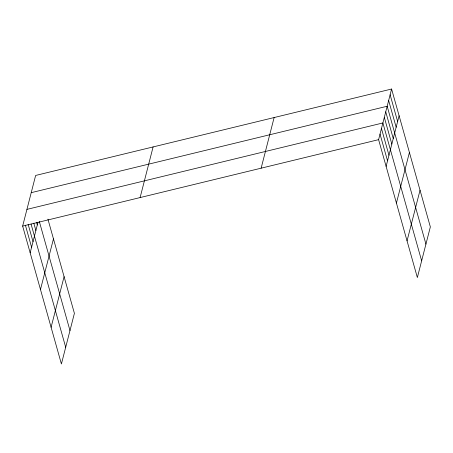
<?xml version="1.0" encoding="UTF-8"?>
<svg xmlns="http://www.w3.org/2000/svg" width="453" height="453" viewBox="0 0 453 453"><rect width="100%" height="100%" fill="white"/><g stroke="black" fill="none" stroke-linecap="round" stroke-linejoin="round"><path stroke-width="0.68" d="M47.927 219.161L74.4 313.34L61.41 363.974L22.65 226.087L35.64 175.453L391.59 89.026L430.35 226.913L417.36 277.547L378.6 139.66L391.59 89.026M30.164 252.808L37.944 222.485M40.476 289.495L53.465 238.861M51.098 327.293L64.088 276.658M140.113 197.565L153.103 146.931M261.138 168.176L274.127 117.548M386.115 166.381L399.104 115.753M396.426 203.069L409.416 152.435M407.049 240.866L420.039 190.232M31.223 192.667L387.173 106.24L425.933 244.133M26.937 209.377L382.887 122.95L421.647 260.837M22.65 226.087L378.6 139.66M390.118 94.762L397.632 121.489M388.646 100.504L396.16 127.225M385.746 111.812L393.255 138.533M384.314 117.378L391.828 144.105M381.46 128.516L388.968 155.243M380.027 134.088L387.541 160.815M39.309 221.432L69.983 330.56M36.557 222.287L37.305 224.96M33.811 223.182L35.878 230.532M31.07 224.076L65.696 347.264M28.137 224.297L33.018 241.67M25.396 225.192L31.591 247.242"/></g></svg>
